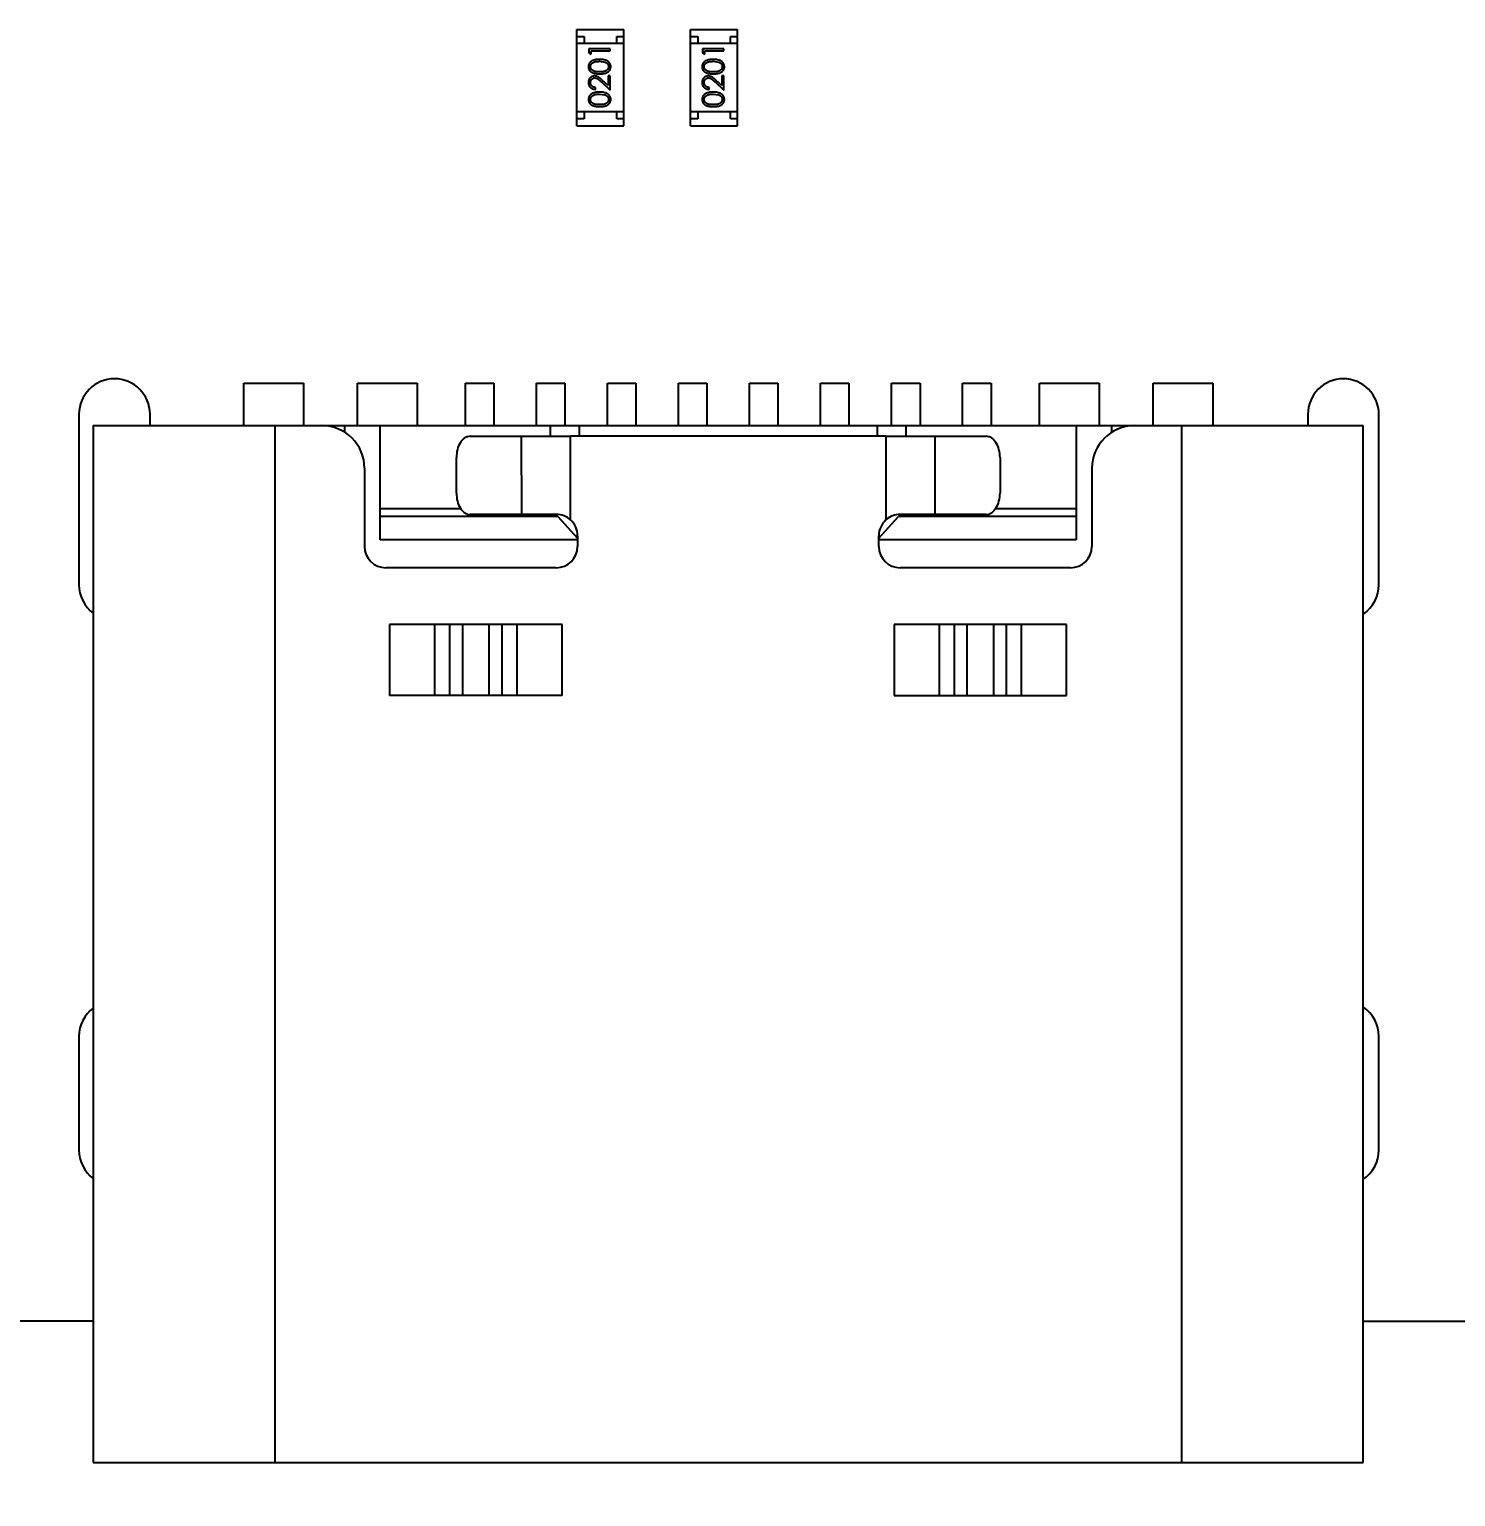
# Model space of a CAD drawing. Header units: inches. Extents: x -13 to 240, y -18 to 126.
# Drawn here: x 193.16 to 203.2, y 23.23 to 33.56 of the extents above; entities that cross this region are included whole.
import ezdxf

# ---------------------------------------------------------------- set-up
doc = ezdxf.new("R2010")
doc.units = ezdxf.units.IN
doc.header["$LTSCALE"] = 1.21
doc.header["$MEASUREMENT"] = 0
doc.header["$PDMODE"] = 3
doc.header["$PDSIZE"] = 0.3125
doc.layers.get('0').update_dxf_attribs({"linetype": 'CONTINUOUS'})
doc.layers.get('Defpoints').update_dxf_attribs({"linetype": 'CONTINUOUS'})
doc.layers.add('DIM', color=3, linetype='CONTINUOUS')
doc.styles.get("Standard").update_dxf_attribs({"font": 'txt', "width": 0.8})
doc.dimstyles.get("Standard").update_dxf_attribs({"dimtxt": 0.15625, "dimasz": 0.1875, "dimexe": 0.125, "dimexo": 0.0625, "dimgap": 0.09, "dimtad": 0, "dimtih": 1, "dimtoh": 1, "dimzin": 4, "dimdsep": 46, "dimtxsty": 'Standard', "dimblk": '_FILLED', "dimblk1": '_FILLED', "dimblk2": '_FILLED', "dimcen": 0.09, "dimazin": 1, "dimtp": 0.01, "dimtm": 0.01, "dimtfac": 1, "dimtofl": 0, "dimtmove": 0, "dimatfit": 3, "dimldrblk": '_FILLED', "dimfxl": 1, "dimtolj": 1, "dimtzin": 4, "dimarcsym": 0})

# ---------------------------------------------------------------- blocks, each defined once
blk = doc.blocks.new('_FILLED')
at = {"color": 0, "linetype": 'ByBlock'}
blk.add_solid([(0, 0), (-1, 0.1667), (-1, -0.1667)], dxfattribs=at)
blk = doc.blocks.new('*D60')
at = {"layer": 'Defpoints', "color": 0}
for p in [(188.056, 24.716), (208.056, 24.716), (188.056, 12.773)]:
    blk.add_point(p, dxfattribs=at)
at = {"layer": 'DIM', "color": 0, "lineweight": -2}
for p, q in [((188.056, 24.654), (188.056, 12.648)), ((208.056, 24.654), (208.056, 12.648)), ((190.056, 12.773), (195.166, 12.773)), ((206.056, 12.773), (200.946, 12.773))]:
    blk.add_line(p, q, dxfattribs=at)
at = {"layer": 'DIM', "color": 0, "lineweight": -2, "xscale": 2, "yscale": 2, "zscale": 2, "rotation": 180}
blk.add_blockref('_FILLED', (188.056, 12.773), dxfattribs=at)
at = {"layer": 'DIM', "color": 0, "lineweight": -2, "xscale": 2, "yscale": 2, "zscale": 2}
blk.add_blockref('_FILLED', (208.056, 12.773), dxfattribs=at)
at = {"layer": 'DIM', "color": 0, "insert": (198.056, 12.773), "char_height": 2, "attachment_point": 5}
blk.add_mtext('\\A1;20.00', dxfattribs=at)

msp = doc.modelspace()

# ---------------------------------------------------------------- linework, layer by layer
at = {"color": 7, "linetype": 'Continuous'}
for p, q in [((197.012, 32.876), (197.012, 33.556)), ((197.012, 33.556), (197.342, 33.556)), ((197.012, 33.506), (197.062, 33.506)), ((197.062, 33.506), (197.062, 33.456)), ((197.292, 33.456), (197.292, 33.506)), ((197.292, 33.506), (197.342, 33.506)), ((197.342, 32.876), (197.342, 33.556)), ((197.812, 32.876), (197.812, 33.556)), ((197.812, 33.556), (198.142, 33.556)), ((197.812, 33.506), (197.862, 33.506)), ((197.862, 33.506), (197.862, 33.456)), ((198.092, 33.456), (198.092, 33.506)), ((198.092, 33.506), (198.142, 33.506)), ((198.142, 32.876), (198.142, 33.556)), ((197.342, 33.456), (197.012, 33.456)), ((197.096, 33.418), (197.096, 33.39)), ((197.246, 33.418), (197.096, 33.418)), ((197.096, 33.39), (197.112, 33.382)), ((197.112, 33.382), (197.112, 33.405)), ((197.112, 33.405), (197.246, 33.405)), ((197.246, 33.405), (197.246, 33.418)), ((198.142, 33.456), (197.812, 33.456)), ((197.896, 33.418), (197.896, 33.39)), ((198.046, 33.418), (197.896, 33.418)), ((197.896, 33.39), (197.912, 33.382)), ((197.912, 33.382), (197.912, 33.405)), ((197.912, 33.405), (198.046, 33.405)), ((198.046, 33.405), (198.046, 33.418)), ((197.171, 33.332), (197.209, 33.326)), ((197.971, 33.332), (198.009, 33.326)), ((197.184, 33.186), (197.246, 33.128)), ((197.231, 33.16), (197.191, 33.197)), ((197.231, 33.23), (197.231, 33.16)), ((197.246, 33.23), (197.231, 33.23)), ((197.246, 33.128), (197.246, 33.23)), ((197.984, 33.186), (198.046, 33.128)), ((198.031, 33.16), (197.991, 33.197)), ((198.031, 33.23), (198.031, 33.16)), ((198.046, 33.23), (198.031, 33.23)), ((198.046, 33.128), (198.046, 33.23)), ((197.143, 33.133), (197.143, 33.147)), ((197.171, 33.101), (197.209, 33.095)), ((197.943, 33.133), (197.943, 33.147)), ((197.971, 33.101), (198.009, 33.095)), ((197.342, 32.976), (197.012, 32.976)), ((197.062, 32.976), (197.062, 32.926)), ((197.292, 32.926), (197.292, 32.976)), ((198.142, 32.976), (197.812, 32.976)), ((197.862, 32.976), (197.862, 32.926)), ((198.092, 32.926), (198.092, 32.976)), ((197.062, 32.926), (197.012, 32.926)), ((197.012, 32.876), (197.342, 32.876)), ((197.342, 32.926), (197.292, 32.926)), ((197.862, 32.926), (197.812, 32.926)), ((197.812, 32.876), (198.142, 32.876)), ((198.142, 32.926), (198.092, 32.926)), ((194.667, 30.766), (194.667, 31.066)), ((194.667, 31.066), (195.087, 31.066)), ((195.087, 31.066), (195.087, 30.766)), ((195.467, 30.766), (195.467, 31.066)), ((195.467, 31.066), (195.887, 31.066)), ((195.887, 31.066), (195.887, 30.766)), ((196.227, 30.766), (196.227, 31.066)), ((196.227, 31.066), (196.427, 31.066)), ((196.427, 31.066), (196.427, 30.766)), ((196.727, 30.766), (196.727, 31.066)), ((196.727, 31.066), (196.927, 31.066)), ((196.927, 31.066), (196.927, 30.766)), ((197.227, 30.766), (197.227, 31.066)), ((197.227, 31.066), (197.427, 31.066)), ((197.427, 31.066), (197.427, 30.766)), ((197.727, 30.766), (197.727, 31.066)), ((197.727, 31.066), (197.927, 31.066)), ((197.927, 31.066), (197.927, 30.766)), ((198.227, 30.766), (198.227, 31.066)), ((198.227, 31.066), (198.427, 31.066)), ((198.427, 31.066), (198.427, 30.766)), ((198.727, 30.766), (198.727, 31.066)), ((198.727, 31.066), (198.927, 31.066)), ((198.927, 31.066), (198.927, 30.766)), ((199.227, 31.066), (199.427, 31.066)), ((199.227, 30.766), (199.227, 31.066)), ((199.427, 31.066), (199.427, 30.766)), ((199.727, 31.066), (199.927, 31.066)), ((199.727, 30.766), (199.727, 31.066)), ((199.927, 31.066), (199.927, 30.766)), ((200.267, 31.066), (200.687, 31.066)), ((200.267, 30.766), (200.267, 31.066)), ((200.687, 31.066), (200.687, 30.766)), ((201.067, 31.066), (201.487, 31.066)), ((201.067, 30.766), (201.067, 31.066)), ((201.487, 31.066), (201.487, 30.766)), ((193.507, 30.846), (193.507, 29.646)), ((194.007, 30.766), (194.007, 30.846)), ((202.157, 30.846), (202.157, 30.766)), ((202.657, 29.646), (202.657, 30.846)), ((193.607, 30.766), (193.607, 23.466)), ((193.607, 30.766), (202.547, 30.766)), ((194.887, 23.466), (194.887, 30.766)), ((195.377, 30.766), (195.377, 30.719)), ((195.627, 29.963), (195.627, 30.766)), ((196.26, 30.691), (196.62, 30.691)), ((196.62, 30.691), (196.621, 30.141)), ((196.621, 30.691), (196.966, 30.691)), ((196.827, 30.691), (196.827, 30.766)), ((196.967, 30.103), (196.967, 30.691)), ((199.187, 30.691), (196.967, 30.691)), ((197.027, 30.766), (197.027, 30.691)), ((199.127, 30.691), (199.127, 30.766)), ((199.187, 30.691), (199.532, 30.691)), ((199.187, 30.691), (199.187, 30.103)), ((199.327, 30.766), (199.327, 30.691)), ((199.532, 30.691), (199.893, 30.691)), ((199.532, 30.691), (199.532, 30.141)), ((200.527, 30.766), (200.527, 29.963)), ((200.777, 30.719), (200.777, 30.766)), ((201.267, 30.766), (201.267, 23.466)), ((202.547, 23.466), (202.547, 30.766)), ((196.164, 30.291), (196.164, 30.541)), ((199.99, 30.541), (199.99, 30.291)), ((195.517, 30.466), (195.517, 29.916)), ((200.637, 30.466), (200.637, 29.916)), ((195.627, 30.183), (196.195, 30.183)), ((199.958, 30.183), (200.527, 30.183)), ((196.877, 30.126), (195.627, 30.126)), ((196.621, 30.141), (196.26, 30.141)), ((196.867, 30.141), (196.621, 30.141)), ((196.827, 30.131), (196.827, 30.141)), ((196.827, 30.131), (196.865, 30.127)), ((196.877, 30.126), (197.017, 29.974)), ((199.137, 29.974), (199.276, 30.126)), ((200.527, 30.126), (199.276, 30.126)), ((199.532, 30.141), (199.287, 30.141)), ((199.288, 30.127), (199.327, 30.131)), ((199.327, 30.141), (199.327, 30.131)), ((199.893, 30.141), (199.532, 30.141)), ((197.017, 29.963), (195.627, 29.963)), ((197.017, 29.991), (197.017, 29.916)), ((199.137, 29.916), (199.137, 29.991)), ((200.527, 29.963), (199.137, 29.963)), ((196.867, 29.766), (195.667, 29.766)), ((200.487, 29.766), (199.287, 29.766)), ((195.693, 29.366), (195.693, 28.866)), ((196.908, 29.366), (195.693, 29.366)), ((196.013, 28.866), (196.013, 29.366)), ((196.116, 29.366), (196.116, 28.866)), ((196.208, 28.866), (196.208, 29.366)), ((196.393, 29.366), (196.393, 28.866)), ((196.485, 28.866), (196.485, 29.366)), ((196.588, 29.366), (196.588, 28.866)), ((196.908, 28.866), (196.908, 29.366)), ((200.459, 29.366), (199.244, 29.366)), ((199.244, 29.366), (199.244, 28.866)), ((199.564, 28.866), (199.564, 29.366)), ((199.667, 29.366), (199.667, 28.866)), ((199.759, 28.866), (199.759, 29.366)), ((199.944, 29.366), (199.944, 28.866)), ((200.036, 28.866), (200.036, 29.366)), ((200.139, 29.366), (200.139, 28.866)), ((200.459, 28.866), (200.459, 29.366)), ((196.908, 28.866), (195.693, 28.866)), ((199.244, 28.866), (200.459, 28.866)), ((193.507, 26.466), (193.507, 25.666)), ((202.657, 25.666), (202.657, 26.466)), ((171.827, 24.466), (193.607, 24.463)), ((202.547, 24.461), (224.327, 24.458)), ((193.607, 23.466), (202.547, 23.466))]:
    msp.add_line(p, q, dxfattribs=at)
for centre, radius, start, end in [((193.757, 30.846), 0.25, 0, 180), ((202.407, 30.846), 0.25, 0, 180), ((195.217, 30.466), 0.3, 0, 90), ((200.937, 30.466), 0.3, 90, 180), ((196.866, 29.99), 0.151, 48.2409, 89.8721), ((196.867, 29.991), 0.15, 0, 48.1996), ((199.287, 29.991), 0.15, 131.7701, 180), ((199.288, 29.989), 0.152, 90.3477, 131.5914), ((195.667, 29.916), 0.15, 180, 270), ((196.867, 29.916), 0.15, 270, 0), ((199.287, 29.916), 0.15, 180, 270), ((200.487, 29.916), 0.15, 270, 0), ((193.757, 29.646), 0.25, 180, 232.8795), ((202.407, 29.646), 0.25, 304.4578, 0), ((193.757, 26.466), 0.25, 127.061, 180), ((202.407, 26.466), 0.25, 0, 55.4919), ((193.757, 25.666), 0.25, 180, 232.8802), ((202.407, 25.666), 0.25, 304.4578, 0)]:
    msp.add_arc(centre, radius, start, end, dxfattribs=at)
for points, knots in [([(197.171, 33.345), (197.169, 33.345), (197.165, 33.345), (197.158, 33.345), (197.152, 33.344), (197.146, 33.343), (197.141, 33.342), (197.135, 33.341), (197.131, 33.34), (197.126, 33.338), (197.122, 33.336), (197.118, 33.335), (197.115, 33.332), (197.111, 33.33), (197.108, 33.328), (197.106, 33.325), (197.103, 33.322), (197.101, 33.32), (197.099, 33.317), (197.097, 33.313), (197.096, 33.31), (197.095, 33.307), (197.094, 33.304), (197.093, 33.3), (197.093, 33.297), (197.093, 33.294), (197.093, 33.293)], [0, 0, 0, 0, 0.065278, 0.127205, 0.186168, 0.241675, 0.294115, 0.343609, 0.390387, 0.434463, 0.476646, 0.517002, 0.555936, 0.593716, 0.630057, 0.665601, 0.700745, 0.734917, 0.768681, 0.802087, 0.834849, 0.867433, 0.900138, 0.932806, 0.966212, 1, 1, 1, 1]), ([(197.093, 33.293), (197.093, 33.292), (197.093, 33.29), (197.093, 33.286), (197.094, 33.283), (197.095, 33.28), (197.096, 33.276), (197.097, 33.273), (197.099, 33.27), (197.101, 33.267), (197.103, 33.264), (197.106, 33.262), (197.108, 33.259), (197.111, 33.257), (197.114, 33.255), (197.118, 33.253), (197.122, 33.251), (197.126, 33.249), (197.13, 33.248), (197.135, 33.247), (197.14, 33.245), (197.145, 33.245), (197.151, 33.244), (197.158, 33.243), (197.164, 33.243), (197.169, 33.243), (197.171, 33.243)], [0, 0, 0, 0, 0.033742, 0.066533, 0.099153, 0.13154, 0.164087, 0.196563, 0.229707, 0.263315, 0.297504, 0.331686, 0.366482, 0.4021, 0.438958, 0.476748, 0.515985, 0.556589, 0.599519, 0.645765, 0.695487, 0.748721, 0.805687, 0.866754, 0.931405, 1, 1, 1, 1]), ([(197.108, 33.294), (197.108, 33.295), (197.108, 33.299), (197.109, 33.303), (197.112, 33.308), (197.114, 33.312), (197.116, 33.315), (197.118, 33.317), (197.12, 33.319), (197.123, 33.321), (197.126, 33.322), (197.129, 33.324), (197.132, 33.325), (197.135, 33.327), (197.139, 33.328), (197.143, 33.329), (197.147, 33.33), (197.151, 33.33), (197.156, 33.331), (197.161, 33.331), (197.166, 33.331), (197.17, 33.332), (197.171, 33.332)], [0, 0, 0, 0, 0.059689, 0.119507, 0.181075, 0.246162, 0.279894, 0.314468, 0.350403, 0.387474, 0.426147, 0.466624, 0.508745, 0.553328, 0.600058, 0.649177, 0.700552, 0.754894, 0.811825, 0.871514, 0.934319, 1, 1, 1, 1]), ([(197.171, 33.257), (197.169, 33.257), (197.165, 33.257), (197.16, 33.257), (197.155, 33.257), (197.15, 33.258), (197.145, 33.258), (197.141, 33.259), (197.137, 33.26), (197.134, 33.261), (197.131, 33.262), (197.128, 33.264), (197.125, 33.265), (197.123, 33.267), (197.12, 33.269), (197.118, 33.27), (197.116, 33.272), (197.114, 33.275), (197.112, 33.279), (197.109, 33.284), (197.108, 33.289), (197.108, 33.292), (197.108, 33.294)], [0, 0, 0, 0, 0.073302, 0.142286, 0.206253, 0.266017, 0.321612, 0.372532, 0.419497, 0.462398, 0.502825, 0.541489, 0.579034, 0.615143, 0.650298, 0.684912, 0.718701, 0.752189, 0.817245, 0.879117, 0.939613, 1, 1, 1, 1]), ([(197.25, 33.293), (197.25, 33.294), (197.25, 33.297), (197.25, 33.3), (197.249, 33.304), (197.248, 33.307), (197.247, 33.31), (197.245, 33.314), (197.244, 33.317), (197.242, 33.32), (197.239, 33.323), (197.237, 33.325), (197.234, 33.328), (197.231, 33.33), (197.228, 33.333), (197.224, 33.335), (197.22, 33.337), (197.216, 33.338), (197.212, 33.34), (197.207, 33.341), (197.202, 33.342), (197.197, 33.343), (197.191, 33.344), (197.185, 33.345), (197.178, 33.345), (197.174, 33.345), (197.171, 33.345)], [0, 0, 0, 0, 0.033824, 0.067298, 0.10028, 0.133019, 0.165736, 0.198792, 0.232372, 0.266409, 0.301016, 0.336196, 0.371972, 0.408574, 0.446394, 0.485225, 0.525372, 0.567224, 0.611081, 0.65775, 0.70702, 0.759235, 0.814484, 0.873227, 0.934937, 1, 1, 1, 1]), ([(197.235, 33.294), (197.235, 33.292), (197.235, 33.289), (197.233, 33.284), (197.231, 33.279), (197.229, 33.275), (197.227, 33.272), (197.225, 33.27), (197.222, 33.269), (197.22, 33.267), (197.218, 33.265), (197.215, 33.264), (197.212, 33.262), (197.209, 33.261), (197.205, 33.26), (197.202, 33.259), (197.198, 33.258), (197.193, 33.258), (197.188, 33.257), (197.183, 33.257), (197.177, 33.257), (197.173, 33.257), (197.171, 33.257)], [0, 0, 0, 0, 0.060034, 0.120278, 0.182348, 0.247919, 0.281641, 0.315701, 0.350322, 0.385703, 0.421819, 0.459196, 0.497866, 0.538301, 0.58121, 0.628183, 0.679403, 0.734699, 0.794074, 0.858416, 0.927049, 1, 1, 1, 1]), ([(197.171, 33.243), (197.174, 33.243), (197.178, 33.243), (197.185, 33.243), (197.192, 33.244), (197.198, 33.245), (197.203, 33.246), (197.208, 33.247), (197.213, 33.248), (197.217, 33.249), (197.221, 33.251), (197.225, 33.253), (197.228, 33.255), (197.232, 33.257), (197.235, 33.259), (197.237, 33.262), (197.24, 33.265), (197.242, 33.267), (197.244, 33.27), (197.246, 33.273), (197.247, 33.276), (197.248, 33.28), (197.249, 33.283), (197.25, 33.286), (197.25, 33.29), (197.25, 33.292), (197.25, 33.293)], [0, 0, 0, 0, 0.068113, 0.132564, 0.193427, 0.250218, 0.303569, 0.353576, 0.400235, 0.443586, 0.484619, 0.524292, 0.56238, 0.599049, 0.63494, 0.669782, 0.704009, 0.737842, 0.771098, 0.803896, 0.836415, 0.868639, 0.900715, 0.933378, 0.966213, 1, 1, 1, 1]), ([(197.209, 33.326), (197.21, 33.325), (197.212, 33.325), (197.215, 33.323), (197.218, 33.322), (197.22, 33.32), (197.223, 33.319), (197.225, 33.317), (197.227, 33.315), (197.229, 33.312), (197.231, 33.308), (197.233, 33.304), (197.235, 33.299), (197.235, 33.295), (197.235, 33.294)], [0, 0, 0, 0, 0.075949, 0.148549, 0.218996, 0.286119, 0.351826, 0.416074, 0.478265, 0.540325, 0.660405, 0.774606, 0.887187, 1, 1, 1, 1]), ([(197.971, 33.345), (197.969, 33.345), (197.965, 33.345), (197.958, 33.345), (197.952, 33.344), (197.946, 33.343), (197.941, 33.342), (197.935, 33.341), (197.931, 33.34), (197.926, 33.338), (197.922, 33.336), (197.918, 33.335), (197.915, 33.332), (197.911, 33.33), (197.908, 33.328), (197.906, 33.325), (197.903, 33.322), (197.901, 33.32), (197.899, 33.317), (197.897, 33.313), (197.896, 33.31), (197.895, 33.307), (197.894, 33.304), (197.893, 33.3), (197.893, 33.297), (197.893, 33.294), (197.893, 33.293)], [0, 0, 0, 0, 0.065278, 0.127205, 0.186168, 0.241675, 0.294115, 0.343609, 0.390387, 0.434463, 0.476646, 0.517002, 0.555936, 0.593716, 0.630057, 0.665601, 0.700745, 0.734917, 0.768681, 0.802087, 0.834849, 0.867433, 0.900138, 0.932806, 0.966212, 1, 1, 1, 1]), ([(197.893, 33.293), (197.893, 33.292), (197.893, 33.29), (197.893, 33.286), (197.894, 33.283), (197.895, 33.28), (197.896, 33.276), (197.897, 33.273), (197.899, 33.27), (197.901, 33.267), (197.903, 33.264), (197.906, 33.262), (197.908, 33.259), (197.911, 33.257), (197.914, 33.255), (197.918, 33.253), (197.922, 33.251), (197.926, 33.249), (197.93, 33.248), (197.935, 33.247), (197.94, 33.245), (197.945, 33.245), (197.951, 33.244), (197.958, 33.243), (197.964, 33.243), (197.969, 33.243), (197.971, 33.243)], [0, 0, 0, 0, 0.033742, 0.066533, 0.099153, 0.13154, 0.164087, 0.196563, 0.229707, 0.263315, 0.297504, 0.331686, 0.366482, 0.4021, 0.438958, 0.476748, 0.515985, 0.556589, 0.599519, 0.645765, 0.695487, 0.748721, 0.805687, 0.866754, 0.931405, 1, 1, 1, 1]), ([(197.908, 33.294), (197.908, 33.295), (197.908, 33.299), (197.909, 33.303), (197.912, 33.308), (197.914, 33.312), (197.916, 33.315), (197.918, 33.317), (197.92, 33.319), (197.923, 33.321), (197.926, 33.322), (197.929, 33.324), (197.932, 33.325), (197.935, 33.327), (197.939, 33.328), (197.943, 33.329), (197.947, 33.33), (197.951, 33.33), (197.956, 33.331), (197.961, 33.331), (197.966, 33.331), (197.97, 33.332), (197.971, 33.332)], [0, 0, 0, 0, 0.059689, 0.119507, 0.181075, 0.246162, 0.279894, 0.314468, 0.350403, 0.387474, 0.426147, 0.466624, 0.508745, 0.553328, 0.600058, 0.649177, 0.700552, 0.754894, 0.811825, 0.871514, 0.934319, 1, 1, 1, 1]), ([(197.971, 33.257), (197.969, 33.257), (197.965, 33.257), (197.96, 33.257), (197.954, 33.257), (197.95, 33.258), (197.945, 33.258), (197.941, 33.259), (197.937, 33.26), (197.934, 33.261), (197.931, 33.262), (197.928, 33.264), (197.925, 33.265), (197.923, 33.267), (197.92, 33.269), (197.918, 33.27), (197.916, 33.272), (197.914, 33.275), (197.912, 33.279), (197.909, 33.284), (197.908, 33.289), (197.908, 33.292), (197.908, 33.294)], [0, 0, 0, 0, 0.073302, 0.142286, 0.206253, 0.266017, 0.321612, 0.372532, 0.419497, 0.462398, 0.502825, 0.541489, 0.579034, 0.615143, 0.650298, 0.684912, 0.718701, 0.752189, 0.817245, 0.879117, 0.939613, 1, 1, 1, 1]), ([(198.05, 33.293), (198.05, 33.294), (198.05, 33.297), (198.05, 33.3), (198.049, 33.304), (198.048, 33.307), (198.047, 33.31), (198.045, 33.314), (198.044, 33.317), (198.042, 33.32), (198.039, 33.323), (198.037, 33.325), (198.034, 33.328), (198.031, 33.33), (198.028, 33.333), (198.024, 33.335), (198.02, 33.337), (198.016, 33.338), (198.012, 33.34), (198.007, 33.341), (198.002, 33.342), (197.997, 33.343), (197.991, 33.344), (197.985, 33.345), (197.978, 33.345), (197.974, 33.345), (197.971, 33.345)], [0, 0, 0, 0, 0.033824, 0.067298, 0.10028, 0.133019, 0.165736, 0.198792, 0.232372, 0.266409, 0.301016, 0.336196, 0.371972, 0.408574, 0.446394, 0.485225, 0.525372, 0.567224, 0.611081, 0.65775, 0.70702, 0.759235, 0.814484, 0.873227, 0.934937, 1, 1, 1, 1]), ([(198.035, 33.294), (198.035, 33.292), (198.035, 33.289), (198.033, 33.284), (198.031, 33.279), (198.029, 33.275), (198.027, 33.272), (198.025, 33.27), (198.022, 33.269), (198.02, 33.267), (198.018, 33.265), (198.015, 33.264), (198.012, 33.262), (198.009, 33.261), (198.005, 33.26), (198.002, 33.259), (197.998, 33.258), (197.993, 33.258), (197.988, 33.257), (197.983, 33.257), (197.977, 33.257), (197.973, 33.257), (197.971, 33.257)], [0, 0, 0, 0, 0.060034, 0.120278, 0.182348, 0.247919, 0.281641, 0.315701, 0.350322, 0.385703, 0.421819, 0.459196, 0.497866, 0.538301, 0.58121, 0.628183, 0.679403, 0.734699, 0.794074, 0.858416, 0.927049, 1, 1, 1, 1]), ([(197.971, 33.243), (197.974, 33.243), (197.978, 33.243), (197.985, 33.243), (197.992, 33.244), (197.998, 33.245), (198.003, 33.246), (198.008, 33.247), (198.013, 33.248), (198.017, 33.249), (198.021, 33.251), (198.025, 33.253), (198.028, 33.255), (198.032, 33.257), (198.035, 33.259), (198.037, 33.262), (198.04, 33.265), (198.042, 33.267), (198.044, 33.27), (198.046, 33.273), (198.047, 33.276), (198.048, 33.28), (198.049, 33.283), (198.05, 33.286), (198.05, 33.29), (198.05, 33.292), (198.05, 33.293)], [0, 0, 0, 0, 0.068113, 0.132564, 0.193427, 0.250218, 0.303569, 0.353576, 0.400235, 0.443586, 0.484619, 0.524292, 0.56238, 0.599049, 0.63494, 0.669782, 0.704009, 0.737842, 0.771098, 0.803896, 0.836415, 0.868639, 0.900715, 0.933378, 0.966213, 1, 1, 1, 1]), ([(198.009, 33.326), (198.01, 33.325), (198.012, 33.325), (198.015, 33.323), (198.018, 33.322), (198.02, 33.32), (198.023, 33.319), (198.025, 33.317), (198.027, 33.315), (198.029, 33.312), (198.031, 33.308), (198.033, 33.304), (198.035, 33.299), (198.035, 33.295), (198.035, 33.294)], [0, 0, 0, 0, 0.075949, 0.148549, 0.218996, 0.286119, 0.351826, 0.416074, 0.478265, 0.540325, 0.660405, 0.774606, 0.887187, 1, 1, 1, 1]), ([(197.137, 33.228), (197.136, 33.228), (197.133, 33.228), (197.128, 33.227), (197.124, 33.226), (197.12, 33.225), (197.116, 33.223), (197.113, 33.221), (197.109, 33.218), (197.106, 33.215), (197.103, 33.212), (197.1, 33.208), (197.098, 33.205), (197.096, 33.201), (197.094, 33.196), (197.093, 33.192), (197.093, 33.187), (197.093, 33.184), (197.093, 33.182)], [0, 0, 0, 0, 0.06271, 0.123347, 0.183401, 0.242828, 0.302097, 0.36242, 0.423725, 0.487032, 0.550491, 0.612709, 0.674265, 0.73617, 0.799211, 0.863483, 0.930525, 1, 1, 1, 1]), ([(197.093, 33.182), (197.093, 33.181), (197.093, 33.177), (197.093, 33.173), (197.094, 33.168), (197.096, 33.164), (197.098, 33.159), (197.1, 33.155), (197.103, 33.151), (197.107, 33.148), (197.11, 33.145), (197.114, 33.142), (197.118, 33.139), (197.123, 33.137), (197.127, 33.136), (197.132, 33.135), (197.137, 33.134), (197.141, 33.134), (197.143, 33.133)], [0, 0, 0, 0, 0.06445, 0.126725, 0.187421, 0.247417, 0.306749, 0.366595, 0.427749, 0.490235, 0.553031, 0.614805, 0.676505, 0.738096, 0.801021, 0.864897, 0.931209, 1, 1, 1, 1]), ([(197.108, 33.182), (197.108, 33.183), (197.108, 33.185), (197.108, 33.188), (197.109, 33.191), (197.11, 33.194), (197.111, 33.197), (197.113, 33.2), (197.115, 33.202), (197.117, 33.205), (197.119, 33.207), (197.122, 33.209), (197.124, 33.211), (197.127, 33.212), (197.129, 33.213), (197.132, 33.214), (197.135, 33.214), (197.137, 33.214), (197.138, 33.214)], [0, 0, 0, 0, 0.068027, 0.133505, 0.19695, 0.26027, 0.322741, 0.384982, 0.448465, 0.513424, 0.578224, 0.640011, 0.700094, 0.760067, 0.819012, 0.877878, 0.938035, 1, 1, 1, 1]), ([(197.143, 33.147), (197.141, 33.147), (197.139, 33.147), (197.135, 33.148), (197.131, 33.149), (197.128, 33.15), (197.125, 33.152), (197.122, 33.153), (197.119, 33.155), (197.117, 33.158), (197.115, 33.16), (197.113, 33.163), (197.111, 33.166), (197.11, 33.169), (197.109, 33.172), (197.108, 33.175), (197.108, 33.178), (197.108, 33.181), (197.108, 33.182)], [0, 0, 0, 0, 0.073648, 0.143686, 0.210962, 0.275557, 0.338064, 0.399311, 0.4594, 0.51934, 0.579024, 0.637809, 0.695959, 0.754122, 0.813113, 0.873453, 0.935561, 1, 1, 1, 1]), ([(197.191, 33.197), (197.189, 33.199), (197.186, 33.202), (197.182, 33.206), (197.178, 33.209), (197.174, 33.212), (197.17, 33.215), (197.167, 33.218), (197.164, 33.22), (197.16, 33.222), (197.155, 33.224), (197.149, 33.226), (197.143, 33.227), (197.139, 33.228), (197.137, 33.228)], [0, 0, 0, 0, 0.09953, 0.192079, 0.277712, 0.357454, 0.429648, 0.495771, 0.555538, 0.608657, 0.707578, 0.804328, 0.901298, 1, 1, 1, 1]), ([(197.138, 33.214), (197.14, 33.214), (197.143, 33.214), (197.148, 33.213), (197.153, 33.211), (197.156, 33.209), (197.16, 33.207), (197.162, 33.205), (197.165, 33.203), (197.168, 33.2), (197.172, 33.197), (197.176, 33.194), (197.18, 33.19), (197.183, 33.187), (197.184, 33.186)], [0, 0, 0, 0, 0.088014, 0.174976, 0.2638, 0.355443, 0.406413, 0.465519, 0.533076, 0.609353, 0.693899, 0.787171, 0.889197, 1, 1, 1, 1]), ([(197.937, 33.228), (197.936, 33.228), (197.933, 33.228), (197.928, 33.227), (197.924, 33.226), (197.92, 33.225), (197.916, 33.223), (197.913, 33.221), (197.909, 33.218), (197.906, 33.215), (197.903, 33.212), (197.9, 33.208), (197.898, 33.205), (197.896, 33.201), (197.894, 33.196), (197.893, 33.192), (197.893, 33.187), (197.893, 33.184), (197.893, 33.182)], [0, 0, 0, 0, 0.06271, 0.123347, 0.183401, 0.242828, 0.302097, 0.36242, 0.423725, 0.487032, 0.550491, 0.612709, 0.674265, 0.73617, 0.799211, 0.863483, 0.930525, 1, 1, 1, 1]), ([(197.893, 33.182), (197.893, 33.181), (197.893, 33.177), (197.893, 33.173), (197.894, 33.168), (197.896, 33.164), (197.898, 33.159), (197.9, 33.155), (197.903, 33.151), (197.907, 33.148), (197.91, 33.145), (197.914, 33.142), (197.918, 33.139), (197.923, 33.137), (197.927, 33.136), (197.932, 33.135), (197.937, 33.134), (197.941, 33.134), (197.943, 33.133)], [0, 0, 0, 0, 0.06445, 0.126725, 0.187421, 0.247417, 0.306749, 0.366595, 0.427749, 0.490235, 0.553031, 0.614805, 0.676505, 0.738096, 0.801021, 0.864897, 0.931209, 1, 1, 1, 1]), ([(197.908, 33.182), (197.908, 33.183), (197.908, 33.185), (197.908, 33.188), (197.909, 33.191), (197.91, 33.194), (197.911, 33.197), (197.913, 33.2), (197.915, 33.202), (197.917, 33.205), (197.919, 33.207), (197.922, 33.209), (197.924, 33.211), (197.927, 33.212), (197.929, 33.213), (197.932, 33.214), (197.935, 33.214), (197.937, 33.214), (197.938, 33.214)], [0, 0, 0, 0, 0.068027, 0.133505, 0.19695, 0.26027, 0.322741, 0.384982, 0.448465, 0.513424, 0.578224, 0.640011, 0.700094, 0.760067, 0.819012, 0.877878, 0.938035, 1, 1, 1, 1]), ([(197.943, 33.147), (197.941, 33.147), (197.939, 33.147), (197.935, 33.148), (197.931, 33.149), (197.928, 33.15), (197.925, 33.152), (197.922, 33.153), (197.919, 33.155), (197.917, 33.158), (197.915, 33.16), (197.913, 33.163), (197.911, 33.166), (197.91, 33.169), (197.909, 33.172), (197.908, 33.175), (197.908, 33.178), (197.908, 33.181), (197.908, 33.182)], [0, 0, 0, 0, 0.073648, 0.143686, 0.210962, 0.275557, 0.338064, 0.399311, 0.4594, 0.51934, 0.579024, 0.637809, 0.695959, 0.754122, 0.813113, 0.873453, 0.935561, 1, 1, 1, 1]), ([(197.991, 33.197), (197.989, 33.199), (197.986, 33.202), (197.982, 33.206), (197.978, 33.209), (197.974, 33.212), (197.97, 33.215), (197.967, 33.218), (197.964, 33.22), (197.96, 33.222), (197.955, 33.224), (197.949, 33.226), (197.943, 33.227), (197.939, 33.228), (197.937, 33.228)], [0, 0, 0, 0, 0.09953, 0.192079, 0.277712, 0.357454, 0.429648, 0.495771, 0.555538, 0.608657, 0.707578, 0.804328, 0.901298, 1, 1, 1, 1]), ([(197.938, 33.214), (197.94, 33.214), (197.943, 33.214), (197.948, 33.213), (197.953, 33.211), (197.956, 33.209), (197.96, 33.207), (197.962, 33.205), (197.965, 33.203), (197.968, 33.2), (197.972, 33.197), (197.976, 33.194), (197.98, 33.19), (197.983, 33.187), (197.984, 33.186)], [0, 0, 0, 0, 0.088014, 0.174976, 0.2638, 0.355443, 0.406413, 0.465519, 0.533076, 0.609353, 0.693899, 0.787171, 0.889197, 1, 1, 1, 1]), ([(197.171, 33.114), (197.169, 33.114), (197.165, 33.114), (197.158, 33.114), (197.152, 33.113), (197.146, 33.113), (197.141, 33.112), (197.135, 33.11), (197.131, 33.109), (197.126, 33.107), (197.122, 33.106), (197.118, 33.104), (197.115, 33.102), (197.111, 33.099), (197.108, 33.097), (197.106, 33.094), (197.103, 33.092), (197.101, 33.089), (197.099, 33.086), (197.097, 33.083), (197.096, 33.08), (197.095, 33.076), (197.094, 33.073), (197.093, 33.07), (197.093, 33.066), (197.093, 33.064), (197.093, 33.062)], [0, 0, 0, 0, 0.065278, 0.127205, 0.186168, 0.241675, 0.294115, 0.343609, 0.390387, 0.434463, 0.476646, 0.517002, 0.555936, 0.593716, 0.630057, 0.665601, 0.700745, 0.734917, 0.768681, 0.802087, 0.834849, 0.867433, 0.900138, 0.932806, 0.966212, 1, 1, 1, 1]), ([(197.093, 33.062), (197.093, 33.061), (197.093, 33.059), (197.093, 33.055), (197.094, 33.052), (197.095, 33.049), (197.096, 33.046), (197.097, 33.043), (197.099, 33.039), (197.101, 33.037), (197.103, 33.034), (197.106, 33.031), (197.108, 33.029), (197.111, 33.026), (197.114, 33.024), (197.118, 33.022), (197.122, 33.02), (197.126, 33.019), (197.13, 33.017), (197.135, 33.016), (197.14, 33.015), (197.145, 33.014), (197.151, 33.013), (197.158, 33.013), (197.164, 33.012), (197.169, 33.012), (197.171, 33.012)], [0, 0, 0, 0, 0.033742, 0.066533, 0.099153, 0.13154, 0.164087, 0.196563, 0.229707, 0.263315, 0.297504, 0.331686, 0.366482, 0.4021, 0.438958, 0.476748, 0.515985, 0.556589, 0.599519, 0.645765, 0.695487, 0.748721, 0.805687, 0.866754, 0.931405, 1, 1, 1, 1]), ([(197.108, 33.063), (197.108, 33.065), (197.108, 33.068), (197.109, 33.073), (197.112, 33.077), (197.114, 33.081), (197.116, 33.084), (197.118, 33.086), (197.12, 33.088), (197.123, 33.09), (197.126, 33.091), (197.129, 33.093), (197.132, 33.094), (197.135, 33.096), (197.139, 33.097), (197.143, 33.098), (197.147, 33.099), (197.151, 33.1), (197.156, 33.1), (197.161, 33.101), (197.166, 33.101), (197.17, 33.101), (197.171, 33.101)], [0, 0, 0, 0, 0.059689, 0.119507, 0.181075, 0.246162, 0.279894, 0.314468, 0.350403, 0.387474, 0.426147, 0.466624, 0.508745, 0.553328, 0.600058, 0.649177, 0.700552, 0.754894, 0.811825, 0.871514, 0.934319, 1, 1, 1, 1]), ([(197.171, 33.026), (197.169, 33.026), (197.165, 33.026), (197.16, 33.026), (197.155, 33.026), (197.15, 33.027), (197.145, 33.028), (197.141, 33.028), (197.137, 33.029), (197.134, 33.03), (197.131, 33.032), (197.128, 33.033), (197.125, 33.034), (197.123, 33.036), (197.12, 33.038), (197.118, 33.04), (197.116, 33.042), (197.114, 33.045), (197.112, 33.048), (197.109, 33.053), (197.108, 33.058), (197.108, 33.061), (197.108, 33.063)], [0, 0, 0, 0, 0.073302, 0.142286, 0.206253, 0.266017, 0.321612, 0.372532, 0.419497, 0.462398, 0.502825, 0.541489, 0.579034, 0.615143, 0.650298, 0.684912, 0.718701, 0.752189, 0.817245, 0.879117, 0.939613, 1, 1, 1, 1]), ([(197.25, 33.062), (197.25, 33.064), (197.25, 33.066), (197.25, 33.07), (197.249, 33.073), (197.248, 33.076), (197.247, 33.08), (197.245, 33.083), (197.244, 33.086), (197.242, 33.089), (197.239, 33.092), (197.237, 33.095), (197.234, 33.097), (197.231, 33.1), (197.228, 33.102), (197.224, 33.104), (197.22, 33.106), (197.216, 33.108), (197.212, 33.109), (197.207, 33.11), (197.202, 33.112), (197.197, 33.113), (197.191, 33.113), (197.185, 33.114), (197.178, 33.114), (197.174, 33.114), (197.171, 33.114)], [0, 0, 0, 0, 0.033824, 0.067298, 0.10028, 0.133019, 0.165736, 0.198792, 0.232372, 0.266409, 0.301016, 0.336196, 0.371972, 0.408574, 0.446394, 0.485225, 0.525372, 0.567224, 0.611081, 0.65775, 0.70702, 0.759235, 0.814484, 0.873227, 0.934937, 1, 1, 1, 1]), ([(197.235, 33.063), (197.235, 33.061), (197.235, 33.058), (197.233, 33.053), (197.231, 33.048), (197.229, 33.045), (197.227, 33.042), (197.225, 33.04), (197.222, 33.038), (197.22, 33.036), (197.218, 33.034), (197.215, 33.033), (197.212, 33.032), (197.209, 33.03), (197.205, 33.029), (197.202, 33.028), (197.198, 33.028), (197.193, 33.027), (197.188, 33.026), (197.183, 33.026), (197.177, 33.026), (197.173, 33.026), (197.171, 33.026)], [0, 0, 0, 0, 0.060034, 0.120278, 0.182348, 0.247919, 0.281641, 0.315701, 0.350322, 0.385703, 0.421819, 0.459196, 0.497866, 0.538301, 0.58121, 0.628183, 0.679403, 0.734699, 0.794074, 0.858416, 0.927049, 1, 1, 1, 1]), ([(197.171, 33.012), (197.174, 33.012), (197.178, 33.012), (197.185, 33.013), (197.192, 33.013), (197.198, 33.014), (197.203, 33.015), (197.208, 33.016), (197.213, 33.017), (197.217, 33.019), (197.221, 33.02), (197.225, 33.022), (197.228, 33.024), (197.232, 33.026), (197.235, 33.029), (197.237, 33.031), (197.24, 33.034), (197.242, 33.037), (197.244, 33.04), (197.246, 33.043), (197.247, 33.046), (197.248, 33.049), (197.249, 33.052), (197.25, 33.055), (197.25, 33.059), (197.25, 33.061), (197.25, 33.062)], [0, 0, 0, 0, 0.068113, 0.132564, 0.193427, 0.250218, 0.303569, 0.353576, 0.400235, 0.443586, 0.484619, 0.524292, 0.56238, 0.599049, 0.63494, 0.669782, 0.704009, 0.737842, 0.771098, 0.803896, 0.836415, 0.868639, 0.900715, 0.933378, 0.966213, 1, 1, 1, 1]), ([(197.209, 33.095), (197.21, 33.095), (197.212, 33.094), (197.215, 33.093), (197.218, 33.091), (197.22, 33.09), (197.223, 33.088), (197.225, 33.086), (197.227, 33.084), (197.229, 33.081), (197.231, 33.077), (197.233, 33.073), (197.235, 33.068), (197.235, 33.065), (197.235, 33.063)], [0, 0, 0, 0, 0.075949, 0.148549, 0.218996, 0.286119, 0.351826, 0.416074, 0.478265, 0.540325, 0.660405, 0.774606, 0.887187, 1, 1, 1, 1]), ([(197.971, 33.114), (197.969, 33.114), (197.965, 33.114), (197.958, 33.114), (197.952, 33.113), (197.946, 33.113), (197.941, 33.112), (197.935, 33.11), (197.931, 33.109), (197.926, 33.107), (197.922, 33.106), (197.918, 33.104), (197.915, 33.102), (197.911, 33.099), (197.908, 33.097), (197.906, 33.094), (197.903, 33.092), (197.901, 33.089), (197.899, 33.086), (197.897, 33.083), (197.896, 33.08), (197.895, 33.076), (197.894, 33.073), (197.893, 33.07), (197.893, 33.066), (197.893, 33.064), (197.893, 33.062)], [0, 0, 0, 0, 0.065278, 0.127205, 0.186168, 0.241675, 0.294115, 0.343609, 0.390387, 0.434463, 0.476646, 0.517002, 0.555936, 0.593716, 0.630057, 0.665601, 0.700745, 0.734917, 0.768681, 0.802087, 0.834849, 0.867433, 0.900138, 0.932806, 0.966212, 1, 1, 1, 1]), ([(197.893, 33.062), (197.893, 33.061), (197.893, 33.059), (197.893, 33.055), (197.894, 33.052), (197.895, 33.049), (197.896, 33.046), (197.897, 33.043), (197.899, 33.039), (197.901, 33.037), (197.903, 33.034), (197.906, 33.031), (197.908, 33.029), (197.911, 33.026), (197.914, 33.024), (197.918, 33.022), (197.922, 33.02), (197.926, 33.019), (197.93, 33.017), (197.935, 33.016), (197.94, 33.015), (197.945, 33.014), (197.951, 33.013), (197.958, 33.013), (197.964, 33.012), (197.969, 33.012), (197.971, 33.012)], [0, 0, 0, 0, 0.033742, 0.066533, 0.099153, 0.13154, 0.164087, 0.196563, 0.229707, 0.263315, 0.297504, 0.331686, 0.366482, 0.4021, 0.438958, 0.476748, 0.515985, 0.556589, 0.599519, 0.645765, 0.695487, 0.748721, 0.805687, 0.866754, 0.931405, 1, 1, 1, 1]), ([(197.908, 33.063), (197.908, 33.065), (197.908, 33.068), (197.909, 33.073), (197.912, 33.077), (197.914, 33.081), (197.916, 33.084), (197.918, 33.086), (197.92, 33.088), (197.923, 33.09), (197.926, 33.091), (197.929, 33.093), (197.932, 33.094), (197.935, 33.096), (197.939, 33.097), (197.943, 33.098), (197.947, 33.099), (197.951, 33.1), (197.956, 33.1), (197.961, 33.101), (197.966, 33.101), (197.97, 33.101), (197.971, 33.101)], [0, 0, 0, 0, 0.059689, 0.119507, 0.181075, 0.246162, 0.279894, 0.314468, 0.350403, 0.387474, 0.426147, 0.466624, 0.508745, 0.553328, 0.600058, 0.649177, 0.700552, 0.754894, 0.811825, 0.871514, 0.934319, 1, 1, 1, 1]), ([(197.971, 33.026), (197.969, 33.026), (197.965, 33.026), (197.96, 33.026), (197.954, 33.026), (197.95, 33.027), (197.945, 33.028), (197.941, 33.028), (197.937, 33.029), (197.934, 33.03), (197.931, 33.032), (197.928, 33.033), (197.925, 33.034), (197.923, 33.036), (197.92, 33.038), (197.918, 33.04), (197.916, 33.042), (197.914, 33.045), (197.912, 33.048), (197.909, 33.053), (197.908, 33.058), (197.908, 33.061), (197.908, 33.063)], [0, 0, 0, 0, 0.073302, 0.142286, 0.206253, 0.266017, 0.321612, 0.372532, 0.419497, 0.462398, 0.502825, 0.541489, 0.579034, 0.615143, 0.650298, 0.684912, 0.718701, 0.752189, 0.817245, 0.879117, 0.939613, 1, 1, 1, 1]), ([(198.05, 33.062), (198.05, 33.064), (198.05, 33.066), (198.05, 33.07), (198.049, 33.073), (198.048, 33.076), (198.047, 33.08), (198.045, 33.083), (198.044, 33.086), (198.042, 33.089), (198.039, 33.092), (198.037, 33.095), (198.034, 33.097), (198.031, 33.1), (198.028, 33.102), (198.024, 33.104), (198.02, 33.106), (198.016, 33.108), (198.012, 33.109), (198.007, 33.11), (198.002, 33.112), (197.997, 33.113), (197.991, 33.113), (197.985, 33.114), (197.978, 33.114), (197.974, 33.114), (197.971, 33.114)], [0, 0, 0, 0, 0.033824, 0.067298, 0.10028, 0.133019, 0.165736, 0.198792, 0.232372, 0.266409, 0.301016, 0.336196, 0.371972, 0.408574, 0.446394, 0.485225, 0.525372, 0.567224, 0.611081, 0.65775, 0.70702, 0.759235, 0.814484, 0.873227, 0.934937, 1, 1, 1, 1]), ([(198.035, 33.063), (198.035, 33.061), (198.035, 33.058), (198.033, 33.053), (198.031, 33.048), (198.029, 33.045), (198.027, 33.042), (198.025, 33.04), (198.022, 33.038), (198.02, 33.036), (198.018, 33.034), (198.015, 33.033), (198.012, 33.032), (198.009, 33.03), (198.005, 33.029), (198.002, 33.028), (197.998, 33.028), (197.993, 33.027), (197.988, 33.026), (197.983, 33.026), (197.977, 33.026), (197.973, 33.026), (197.971, 33.026)], [0, 0, 0, 0, 0.060034, 0.120278, 0.182348, 0.247919, 0.281641, 0.315701, 0.350322, 0.385703, 0.421819, 0.459196, 0.497866, 0.538301, 0.58121, 0.628183, 0.679403, 0.734699, 0.794074, 0.858416, 0.927049, 1, 1, 1, 1]), ([(197.971, 33.012), (197.974, 33.012), (197.978, 33.012), (197.985, 33.013), (197.992, 33.013), (197.998, 33.014), (198.003, 33.015), (198.008, 33.016), (198.013, 33.017), (198.017, 33.019), (198.021, 33.02), (198.025, 33.022), (198.028, 33.024), (198.032, 33.026), (198.035, 33.029), (198.037, 33.031), (198.04, 33.034), (198.042, 33.037), (198.044, 33.04), (198.046, 33.043), (198.047, 33.046), (198.048, 33.049), (198.049, 33.052), (198.05, 33.055), (198.05, 33.059), (198.05, 33.061), (198.05, 33.062)], [0, 0, 0, 0, 0.068113, 0.132564, 0.193427, 0.250218, 0.303569, 0.353576, 0.400235, 0.443586, 0.484619, 0.524292, 0.56238, 0.599049, 0.63494, 0.669782, 0.704009, 0.737842, 0.771098, 0.803896, 0.836415, 0.868639, 0.900715, 0.933378, 0.966213, 1, 1, 1, 1]), ([(198.009, 33.095), (198.01, 33.095), (198.012, 33.094), (198.015, 33.093), (198.018, 33.091), (198.02, 33.09), (198.023, 33.088), (198.025, 33.086), (198.027, 33.084), (198.029, 33.081), (198.031, 33.077), (198.033, 33.073), (198.035, 33.068), (198.035, 33.065), (198.035, 33.063)], [0, 0, 0, 0, 0.075949, 0.148549, 0.218996, 0.286119, 0.351826, 0.416074, 0.478265, 0.540325, 0.660405, 0.774606, 0.887187, 1, 1, 1, 1]), ([(196.26, 30.691), (196.254, 30.691), (196.241, 30.689), (196.222, 30.68), (196.205, 30.666), (196.185, 30.64), (196.168, 30.598), (196.164, 30.561), (196.164, 30.541)], [0, 0, 0, 0, 0.097396, 0.199931, 0.310959, 0.43233, 0.703547, 1, 1, 1, 1]), ([(199.99, 30.541), (199.99, 30.561), (199.985, 30.598), (199.968, 30.64), (199.948, 30.666), (199.931, 30.68), (199.913, 30.689), (199.9, 30.691), (199.893, 30.691)], [0, 0, 0, 0, 0.296453, 0.567671, 0.689041, 0.800069, 0.902604, 1, 1, 1, 1]), ([(196.164, 30.291), (196.164, 30.272), (196.168, 30.235), (196.185, 30.193), (196.205, 30.167), (196.222, 30.152), (196.241, 30.143), (196.254, 30.141), (196.26, 30.141)], [0, 0, 0, 0, 0.296453, 0.567671, 0.689041, 0.800069, 0.902604, 1, 1, 1, 1]), ([(199.893, 30.141), (199.9, 30.141), (199.913, 30.143), (199.931, 30.152), (199.948, 30.167), (199.968, 30.193), (199.985, 30.235), (199.99, 30.272), (199.99, 30.291)], [0, 0, 0, 0, 0.097396, 0.199931, 0.310959, 0.43233, 0.703547, 1, 1, 1, 1])]:
    msp.add_open_spline(points, degree=3, knots=knots, dxfattribs=at)

# ---------------------------------------------------------------- dimensions: what is measured, and where the dimension line sits
at = {"layer": 'DIM'}
dim = msp.add_linear_dim(base=(188.056, 12.773), p1=(208.056, 24.716), p2=(188.056, 24.716), dimstyle='Standard', override={"dimtxt": 2, "dimasz": 2, "dimtih": 0, "dimtoh": 0, "dimzin": 0, "dimcen": 0.198, "dimadec": 0, "dimazin": 0, "dimtp": 0, "dimtm": 0, "dimtdec": 4, "dimtzin": 0}, dxfattribs=at)
dim.commit()
dim.dimension.update_dxf_attribs({"geometry": '*D60', "text_midpoint": (198.056, 12.773)})

doc.saveas('drawing.dxf')
